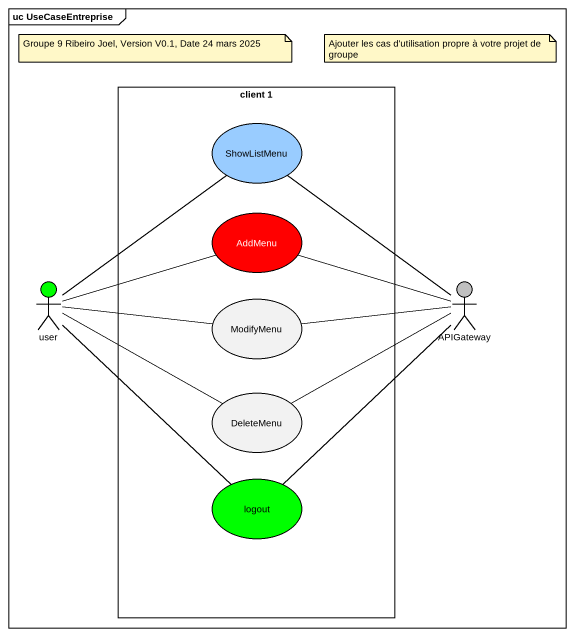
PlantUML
@startuml
mainframe uc UseCaseEntreprise
rectangle "client 1" as client_1 {
  usecase ShowListMenu #99CCFF
  usecase AddMenu #FF0000
  usecase ModifyMenu
  usecase DeleteMenu
  usecase logout #00FF00
}
actor user #00FF00
actor APIGateway #C0C0C0
ShowListMenu -- APIGateway
AddMenu -right- APIGateway
user -up- ShowListMenu
user -right- AddMenu
user -right- ModifyMenu
user -right- DeleteMenu
user -- logout
ModifyMenu -right- APIGateway
DeleteMenu -right- APIGateway
logout -up- APIGateway
note as N1
  Groupe 9 Ribeiro Joel, Version V0.1, Date 24 mars 2025
end note
note as N2
  Ajouter les cas d'utilisation propre à votre projet de groupe
end note
@enduml
